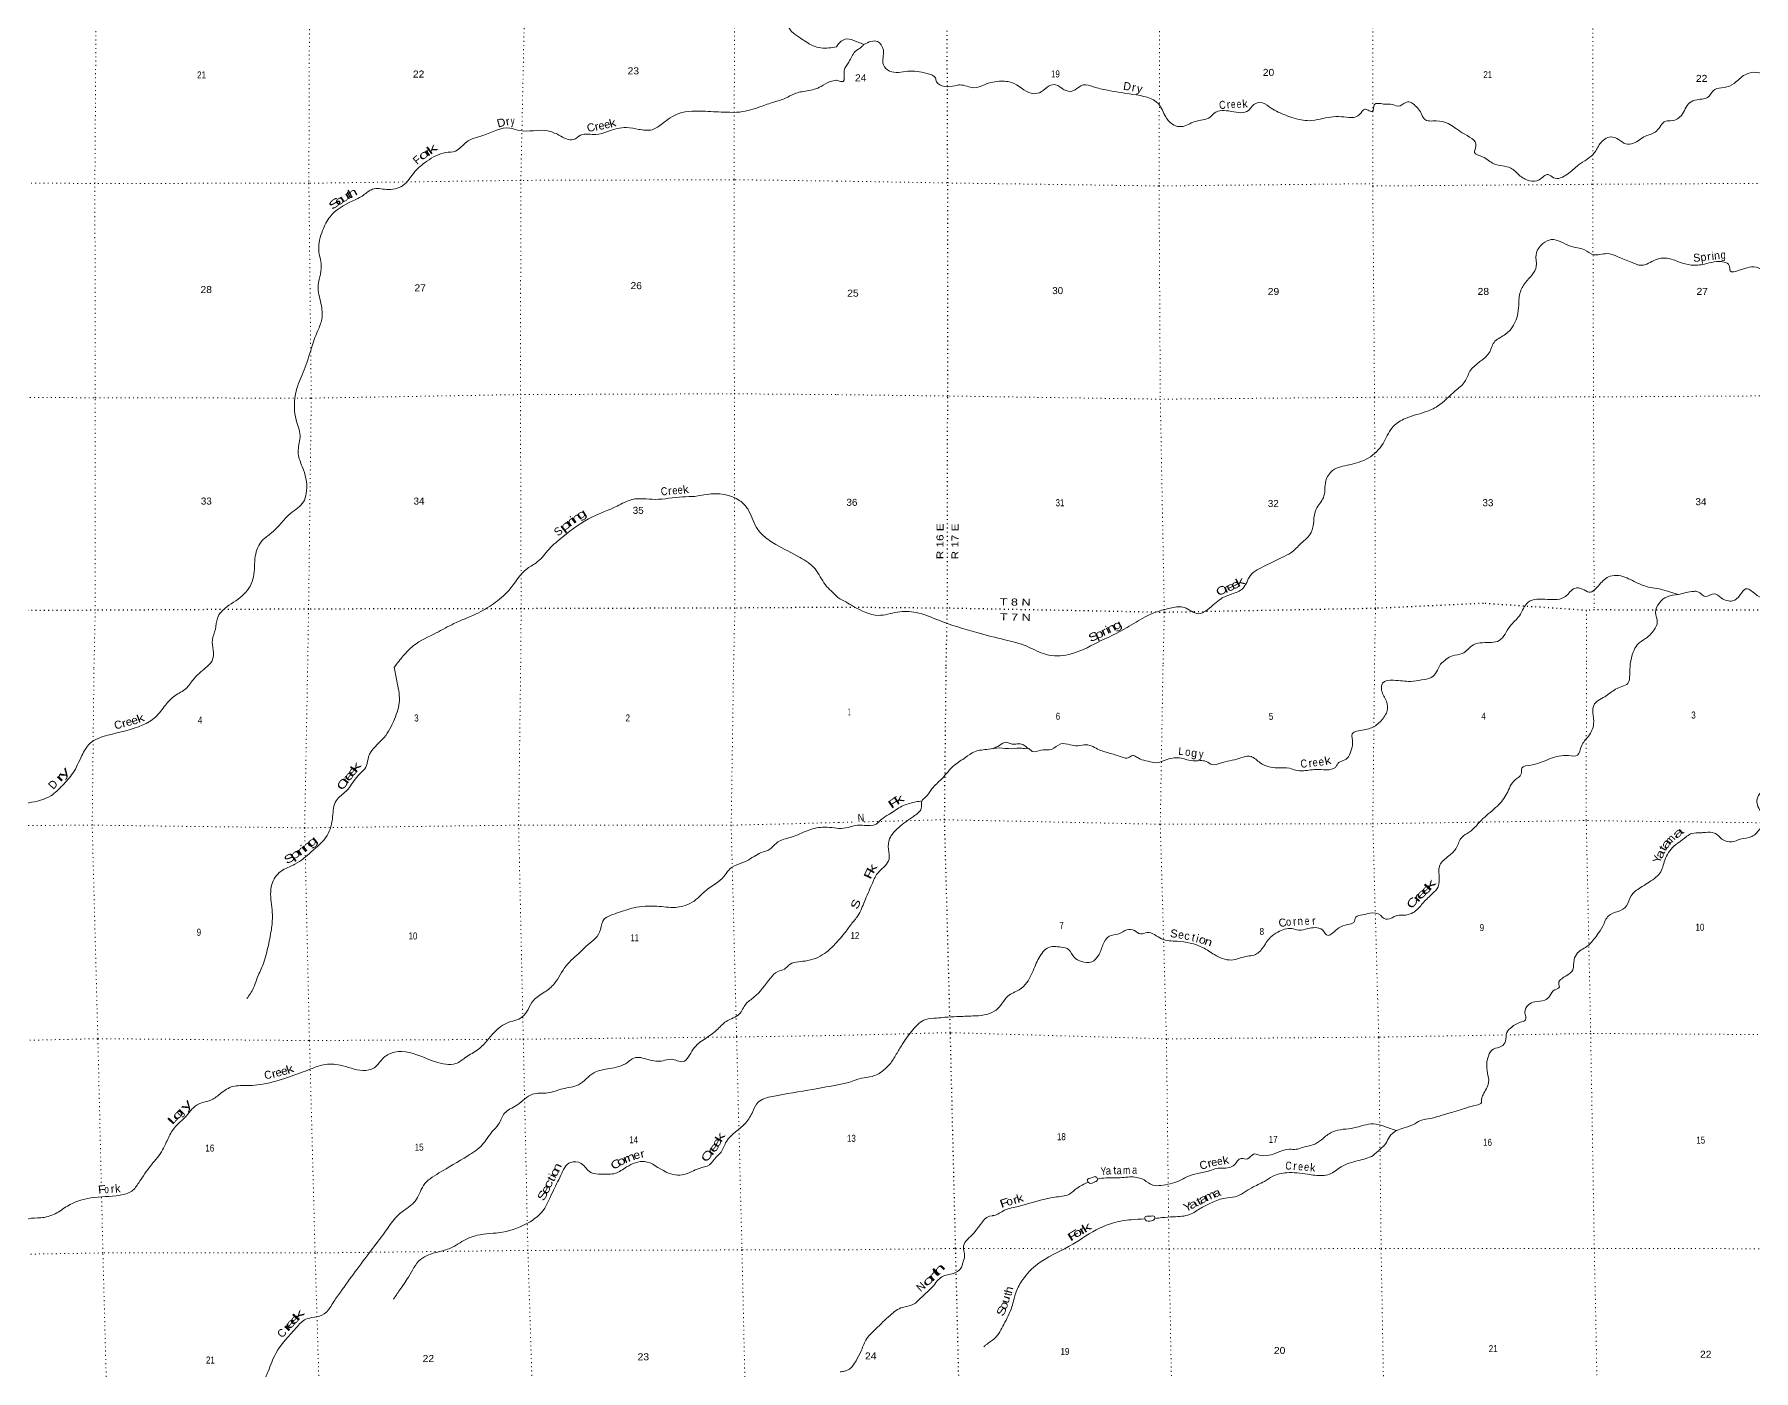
# Model space of a CAD drawing. Header units: feet. Extents: x -2 to 285336, y -549186 to -364975.
# Drawn here: x 43457 to 86418, y -521012 to -487635 of the extents above; entities that cross this region are included whole.
import ezdxf
from ezdxf.enums import TextEntityAlignment as Align

# ---------------------------------------------------------------- set-up
doc = ezdxf.new("R2010")
doc.units = ezdxf.units.FT
doc.header["$LTSCALE"] = 70
doc.linetypes.add('DOTTED', pattern=[1.5, 0.3, -1.2])
for name, color, linetype, lineweight in [('39', 7, 'Continuous', 13), ('41', 7, 'Continuous', 13), ('6', 7, 'DOTTED', 25), ('7', 7, 'DOTTED', 13)]:
    doc.layers.add(name, color=color, linetype=linetype, lineweight=lineweight)

msp = doc.modelspace()

# ---------------------------------------------------------------- linework, layer by layer
at = {"layer": '39'}
for points in [[(86417.73, -488576.62), (86709.21, -488617.28), (87213.71, -488674.9), (87625.03, -488550.12), (87952.18, -488474.02), (88132.68, -488400.71), (88300.76, -488241.05), (88434.59, -488057.45), (88737, -487832.77), (89160.14, -487653.66), (89710.12, -487538.2), (90175.82, -487445.29), (90453.24, -487488.03), (90576.72, -487706.44), (90666.89, -488126), (90850.58, -488332.03), (91109.8, -488346.73), (91272.19, -488265.48), (91442.13, -488069.63), (91832.75, -487802.27), (91934.11, -487542.48), (92034.92, -487152.05), (92093.87, -486840.23), (92245.42, -486570.12), (92703.55, -486113.48), (93043.35, -485703.7), (93373.85, -485470.83), (93740.57, -485251.83), (93878.43, -485072.23), (93985.17, -484659.66), (94084.37, -484363.71), (94322.58, -484159.46), (94511.06, -484072.04), (94642.99, -483916.59), (94909.58, -483770.47), (95083.42, -483584.97), (95148.02, -483578.51), (95233.16, -483580.13)], [(63504.07, -487944.93), (63108.77, -487973.2), (62917.59, -487920.92), (62570.32, -487707.61), (62380.26, -487562.97), (62288.37, -487397.26), (62266.31, -487188.68), (62180.48, -487026.92), (61762.79, -486796.24), (61561.94, -486571.41), (61232.78, -486151.11), (61033.2, -486060.77), (60757.21, -485744.34), (60462.38, -485345.78), (59972.09, -484656.07), (59779.94, -484501.42), (59522.75, -484473.9), (59337.13, -484373.39)], [(63504.07, -487944.93), (63574.19, -487843.71), (63768.67, -487750.23), (63971.81, -487803.42), (64114.67, -487856.92), (64185.1, -487884.69)], [(63504.13, -488782.62), (63668.68, -488807.89), (63693.67, -488542.47), (63809.27, -488324.81), (63970.89, -488062.68), (64137.12, -487939.2), (64185.1, -487884.69)], [(64185.1, -487884.69), (64522.31, -487812.56), (64671.89, -488028.81), (64671.43, -488394.59), (64826.79, -488552.54), (65278.84, -488556.17), (65759.21, -488607.88), (65970.64, -488721.31), (66003.19, -488817.61), (66198.56, -488935.15), (66459.66, -488917.68), (66588.14, -488896.9), (66933.99, -488967.42), (67198.86, -488891.65), (67620.38, -488803), (67938.06, -488863.61), (68433.34, -489116.22), (68611.96, -489073.07), (68816.24, -488921.25), (68976.84, -488892.27), (69190.32, -489017.75), (69385.35, -489052.89), (69547.69, -488961.59), (69673.98, -488896.6), (69911.24, -488941.57), (70271.22, -489030.1), (70902.5, -489135.27), (71550.4, -489373), (71728.56, -489695.63), (71930.33, -489899.55), (72117.33, -489938.75), (72452.31, -489814.38), (72835.54, -489699.8), (72937.59, -489602.79), (73367.33, -489558.31), (73793.16, -489537.96), (73887.12, -489428.93), (74089.62, -489331.39), (74313.1, -489444.76), (74681.55, -489635.74), (74874.73, -489709.08), (75112.05, -489770.12), (75311.03, -489791.17), (75590.11, -489749.5), (76116.23, -489692.44), (76576.03, -489631.72), (76704.08, -489506.43), (76784.54, -489530.12), (76889.14, -489561.72), (76938.66, -489394.65), (77169.62, -489375.34), (77394.68, -489388.21), (77581.66, -489421.39), (77772.07, -489315.87), (77896.84, -489365.45), (78110.8, -489603.47), (78189.78, -489753.79), (78483.28, -489796.44), (78784.9, -489859.15), (79137.47, -490094.43), (79480.41, -490426.23), (79444.91, -490583.18), (79644.25, -490690.65), (79930.29, -490870.01), (80350.62, -490976.3), (80558.28, -491148.04), (80818.06, -491293.37), (81063.04, -491265.94), (81283.49, -491138.16), (81420.43, -491215.81), (81763.6, -491127.57), (82041.88, -490896.99), (82436.38, -490597.45), (82578.05, -490367.59), (82848.55, -490197.33), (83043.69, -490260.61), (83222.95, -490368.18), (83413.74, -490353.1), (83714.34, -490176.66), (83989.05, -490052.61), (84221.04, -489802.17), (84385.72, -489789.24), (84614.19, -489657.39), (84815.8, -489348.83), (85004.31, -489269.45), (85295.27, -489187.51), (85445.19, -489009.86), (85682.05, -488962.38), (85932.74, -488858.55), (86203.05, -488644.08), (86417.73, -488576.62)], [(47737.72, -503453.24), (47912.32, -503251.29), (47905.66, -502761.47), (47981.39, -502491.67), (48030.96, -502216.11), (48263.16, -501936.69), (48701.68, -501613.02), (48932.45, -501183.04), (48977.77, -500670.61), (49158.65, -500271.25), (49377.75, -500092.35), (49868.79, -499591.47), (50179.3, -499315.27), (50251.52, -499099.71), (50181.7, -498510.15), (50066.29, -498194.1), (50050.59, -498019.58), (50097.28, -497651.7), (49995.2, -497259.22), (49954.26, -496964.5), (50010.06, -496498.14), (50198.18, -496016.39), (50383.62, -495462.38), (50526.34, -495061.4), (50630.16, -494791.31), (50628.55, -494409.86), (50548.11, -493970.98), (50625.09, -493410.05), (50563.13, -493015.16), (50660.92, -492532.31), (50844.36, -492191.15), (51398.66, -491800.05), (51680.27, -491650.63), (51907.68, -491501.77), (52252.97, -491506.3), (52659.57, -491413.84), (52967.34, -491061.38), (53263.98, -490803.4), (53737.65, -490587.79), (53982.17, -490549.18), (54253.03, -490325.58), (54666.99, -490162.78), (55337.66, -489977.3), (55558.98, -490033.28), (56285.71, -490043.99), (56561.7, -490149.62), (56930.1, -490262.33), (57107.7, -490152.12), (57490.93, -490136.19), (57783.26, -490058.94), (58256.07, -489963.81), (58561.58, -490006.89), (58894.86, -490015.56), (59146.36, -489866.45), (59561.45, -489611.28), (60227.33, -489556.36), (60751.44, -489579.16), (61084.59, -489573.77), (61605.21, -489440.01), (61931.31, -489326.28), (62225.47, -489230.95), (62447.19, -489116.27), (62765.68, -489046.79), (63113.9, -488936.85), (63345.56, -488812.04), (63505.85, -488782.3)], [(63537.14, -501702.91), (63929.08, -501924.11), (64544.78, -502147.95), (65022.58, -502067.03), (65488.71, -502076.62), (66056.07, -502268.55), (67009.65, -502579.02), (67707.54, -502758.2), (68256.68, -502920.09), (68739.7, -503122.52), (69304.24, -503123.54), (70024.2, -502824.29), (70759.94, -502452.6), (71214.84, -502182.89), (71882.89, -501956.26), (72192.25, -501950.6), (72540.46, -502105.51), (72781.1, -501999.73), (73111.45, -501730.68), (73374.14, -501614.73), (73654.8, -501474.57), (73838.3, -501160.08), (74222.95, -500904.81), (74627.91, -500701.68), (74856.44, -500583.91), (75110.59, -500347.42), (75362.59, -500078.78), (75484.68, -499495.31), (75666.28, -499208.96), (75728.8, -498790.6), (75898.45, -498526.43), (76319.75, -498385.52), (76789.15, -498218.23), (77157.28, -497856.53), (77382.63, -497463.43), (77673.02, -497246.85), (78208.67, -497067.15), (78519.45, -496922.81), (78963.84, -496540.61), (79203.93, -496308.21), (79329.41, -496050.3), (79823.57, -495561.32), (79953.05, -495301.37), (80087.26, -495208.21), (80331.58, -495024.03), (80546.15, -494454.13), (80578.79, -494096.23), (80716.3, -493834.23), (80985.8, -493428.84), (80982.55, -493135.43), (81154.16, -492859.19), (81362.68, -492761.61), (81839.5, -492923.88), (82189.46, -493016.48), (82416.99, -493137.87), (82746.36, -493112.01), (83021.92, -493188.92), (83358, -493323.8), (83613.48, -493402.84), (83968.49, -493264.29), (84245.56, -493224.63), (84565.4, -493321.41), (84859.03, -493396.23), (85188.42, -493374.38), (85678.39, -493321.54), (85807.34, -493409.28), (85832, -493539.78), (86054.96, -493528.55), (86534.83, -493463.7), (86750.14, -493544.96), (86964.67, -493441.32), (87171.23, -493355.82), (87282.23, -493473.8), (87511.68, -493573.07), (87724.75, -493600.08), (88033.21, -493857.7), (88385.46, -494016.61), (88650.35, -493944.86), (88946.08, -493565.46), (89047.5, -493319.73), (89150.51, -492975.52), (89331.14, -492932.36), (89522.21, -492983.6), (89674.86, -492974.75), (90022.52, -492999.03), (90209.16, -492951.81), (90423.51, -492805.98), (90680.68, -492810.64), (90877.96, -492904.05), (91156.82, -492812.13), (91522.19, -492747.89)], [(84534.25, -501629.87), (84921.64, -501547.42), (85026.15, -501556.91), (85215.5, -501676.49), (85432.19, -501609.02), (85607.4, -501708.58), (85893, -501785.44), (86077.24, -501645.79), (86217.19, -501484.27), (86444.7, -501601.64), (86676.22, -501714.97), (86862.57, -501601.43), (87152.73, -501328.58), (87511.74, -501188), (87981.41, -501083.01), (88259.39, -501256.38), (88450.36, -501283.5), (88762.32, -500942.2), (88980.46, -500744.09), (89461.75, -500538.55), (89879.18, -500431.83), (90267.19, -500496.09), (90542.25, -500454.44), (90824.67, -500253.97), (91229.72, -500072.95), (91573.64, -499687.27), (91819.17, -499314.16), (92091.56, -499115.76), (92118.89, -498928.71), (91947.59, -498803.01), (92067.57, -498669.73), (92374.75, -498621.87), (92440.58, -498513), (92544.1, -498287.35), (92686.17, -498153.96), (92995.19, -498065.9), (93072.8, -497890.64), (93224.19, -497584.35), (93516.68, -497389.87), (93926.66, -497423.87), (94139.17, -497318.23), (94371.51, -497150.19), (94670.6, -497092.33), (94928.95, -496900.03), (95128.85, -496663.83), (95285.66, -496344.42)], [(52451.11, -503440.33), (52676.63, -503156.86), (52933.16, -502903.3), (53498.18, -502584.37), (53941.6, -502353.01), (54497.29, -502108.46), (54930.48, -501857.12), (55310.7, -501524.01), (55777.2, -500975.19), (56024.57, -500814.07), (56318.61, -500493.88), (56662.91, -500183.21), (57400.86, -499683.84), (58016.59, -499420.62), (58394.36, -499252.16), (58966.41, -499250.38), (59654.28, -499185.19), (59961.28, -499174.05), (60265.92, -499124.79), (61086.4, -499285.13), (61281.03, -499489.95), (61502.18, -499949.49), (61672.75, -500156.57), (61985.96, -500376.25), (62589.21, -500701.42), (62965.26, -500986.72), (63221.92, -501381.65), (63363.9, -501536.82), (63537.14, -501702.91)], [(78593, -503368.93), (78895.39, -503157.05), (79136.23, -503099.5), (79416.58, -502884.98), (79641.36, -502829.52), (80061.01, -502775.04), (80332.71, -502413.86), (80564.67, -502157.39), (80788.24, -501816.55), (81266.09, -501747.7), (81713.79, -501674.98), (81950, -501472.75), (82142.94, -501489.82), (82306, -501569.34), (82570.36, -501372.99), (82830.67, -501168.63), (83049.59, -501153.4), (83433.93, -501300.08), (83695.58, -501413.24), (84097.73, -501495.52), (84534.25, -501629.87)], [(83335.36, -503354.6), (83409.25, -503064.76), (83510.92, -502879.33), (83719.2, -502723.47), (83959.21, -502470.98), (84010.8, -502317.97), (83969.59, -502075.01), (84062.99, -501833.34), (84257.23, -501681.58), (84534.25, -501629.87)], [(47737.72, -503453.24), (47423.11, -503755.27), (47247.67, -503971.19), (46967.69, -504155.58), (46734.14, -504387.91), (46482.9, -504686.62), (46164.86, -504885.29), (45295.18, -505141.38), (44842.7, -505346.85), (44643.65, -505647.27), (44417.29, -506092.45), (44156.06, -506399.25), (43870.43, -506651.96), (43317.46, -506831.9), (42996.86, -506930.16), (42687.34, -507217.16), (42218.56, -507742.07), (42014.81, -508281.52), (41972.05, -508532.83), (41837.4, -508865), (41742.73, -509166.82), (41675.06, -509633.17), (41576.96, -510041.46), (41442.75, -510451.96), (41330.04, -510759.91), (41213.48, -511096), (41062.26, -511333.87), (41006.27, -511735.89), (40929.8, -512425.23), (40865.59, -512791.15), (40804.06, -512916.03), (40724.44, -513037)], [(52451.11, -503440.33), (52513.39, -503784.05), (52578.29, -504269.72), (52454.45, -504740.42), (52194.05, -505197.85), (51807.35, -505684.13), (51758.36, -505899.32), (51513.07, -506185.94), (51250.07, -506536.93), (50998.5, -506777.4), (50910.39, -507177.59), (50772.5, -507648.37), (50377.31, -508050.34), (49969.59, -508364.01), (49613.3, -508542.82), (49390.3, -508867.47), (49361.54, -509110.66), (49404.56, -509630.61), (49378.51, -510000.31), (49290.65, -510446.7), (49158.67, -510897.36), (49017.98, -511225.56), (48934.94, -511452.99), (48763.81, -511721.11)], [(78593, -503368.93), (78359.93, -503698.25), (78119.24, -503759.99), (77848.28, -503795.78), (77422.3, -503768.21), (77141.52, -503844.25), (77122.43, -504023.22), (77242.44, -504293.78), (77253.93, -504552.94), (77180.38, -504690.03), (76968.65, -504902.31), (76684, -505006.51), (76389.31, -505108.77), (76396.6, -505335.8), (76351.52, -505537.02), (76264.14, -505716.4), (76007.94, -505878.71), (75998.02, -505900.87), (75536.57, -505996.09), (75171.19, -506028.44), (74976.28, -506015.55), (74821.34, -505966.24), (74515.97, -505956.03), (74087.44, -505830), (73859.6, -505674.63), (73658.81, -505687.9), (73448.27, -505753.48), (73215.55, -505803.11), (73087.21, -505840.05), (72892.57, -505875.39), (72737.46, -505795.94), (72414, -505781.82), (72114.33, -505713.29), (71760.98, -505743.56), (71482.27, -505829.64), (71285.19, -505788.63), (71088.05, -505735.56), (70989.31, -505677.88), (70902.75, -505644.24), (70790.61, -505705.2), (70635.85, -505688.05), (70348.1, -505595.33), (70066.39, -505504.59), (69742.31, -505379.95), (69531.54, -505403.32), (69336.57, -505380.38), (69105.47, -505359.67), (68875.23, -505495.7), (68604.18, -505515.42), (68391.44, -505546.85), (68275.63, -505468.31), (68256.46, -505473.31), (68135.9, -505466), (67872.84, -505477.63), (67565.42, -505459.39), (67302.47, -505491.12), (66947.29, -505553.55), (66723.13, -505697.57), (66451.01, -505886.1), (66131.54, -506229.65), (65885.88, -506480.31), (65734.35, -506682.18), (65632.49, -506787.29), (65617.45, -506970.25), (65421.7, -507168.36), (65057.67, -507443.85), (64828.26, -507726.57), (64797.59, -507990.01), (64813.03, -508239.09), (64715.51, -508400.45), (64525.76, -508592.49), (64382.68, -508868.66), (64200.25, -509291.77), (64035.53, -509650.46), (63866, -509866.5), (63702.52, -510086.52), (63561.62, -510251.38)], [(83335.47, -503352.46), (83320.85, -503634.17), (83275.83, -503845.44), (83127.62, -503922.7), (82967.33, -503994), (82697.19, -504178.49), (82421.21, -504395.18), (82402.12, -504574.14), (82419.76, -504855.37), (82294.93, -505163.58), (82113.53, -505411.85), (82020.39, -505637.48), (81795.5, -505650.89), (81337.95, -505725.99), (80852.76, -505885.66), (80628.24, -505965.39), (80610.95, -506108.17), (80457.12, -506257.8), (80252.12, -506596.64), (80014.84, -506909.55), (79655.05, -507225.21), (79307.45, -507564.9), (79127.38, -507692.59), (78994.22, -507946.59), (78804.56, -508154.72), (78576.87, -508387.19), (78556.18, -508638.5), (78535.69, -508925.99), (78396.03, -509095.63), (78168.29, -509318.06), (77972.61, -509528.23), (77677.96, -509638.52), (77459.13, -509657.92), (77361.03, -509714.78), (77184.31, -509721.88), (77095.45, -509636), (76828.03, -509587.38), (76641.47, -509630.7), (76479.08, -509685.94), (76425.57, -509814.87), (76277.25, -509872.03), (76052.75, -509955.78), (75890.79, -510087.37), (75786.65, -510142.26), (75641.25, -510002.47), (75460.16, -509947.29), (75279.53, -509972.5), (75050.75, -510008.04), (74875.8, -509972.92), (74524.78, -510059.44), (74344.72, -510189.14), (74143.37, -510461.64), (73941.45, -510631.66), (73766.86, -510660.84), (73572.3, -510710.24), (73363.66, -510755.71), (72947.13, -510621.58), (72646.84, -510440.52), (72013.27, -510287.6), (71625.28, -510227.64), (71262.85, -510071.07), (71098.33, -510104.22), (70943.22, -510022.76), (70758.31, -510001.77), (70556, -510103.47), (70313.29, -510163.21), (70159.8, -510373.13), (70042.83, -510649.14), (69878.96, -510798.83), (69623.82, -510790.32), (69446.52, -510692.92), (69300.79, -510494.86), (69117.68, -510435.68), (68766.29, -510457.89), (68638.44, -510583.25), (68453.55, -510925.99), (68258.9, -511319.02), (68067.06, -511497.02), (67784.73, -511655.46), (67605.25, -511887.64), (67443.38, -512037.32), (67190.81, -512129.28), (66907.73, -512153.09), (66504.09, -512169.59), (66204.91, -512187.47), (66002.13, -512204.77), (65727.14, -512238.58), (65411.24, -512499.71), (65160.04, -512838.83), (65014.75, -513078.84), (64857.48, -513332.99)], [(89246.63, -503330.54), (88919.46, -503743.08), (88485.73, -504127.51), (88242.29, -504416.34), (88167.21, -504639.85), (88111.97, -504819.03), (87776.55, -505182.77), (87409.73, -505679.33), (87182.91, -506068.54), (86949.04, -506272.91), (86619.11, -506540.16), (86501.84, -506761.91), (86621.99, -507056.59), (86787.49, -507198.27), (86800.53, -507377.04), (86622.15, -507446.44), (86482.39, -507598), (86372.33, -507671), (86085.49, -507741.06), (85872.92, -507802.63), (85653.73, -507757.73), (85437.84, -507584.2), (85212.79, -507569.48), (85090.32, -507578.26), (84877.5, -507595.62), (84631.34, -507757.86), (84427.32, -507911.82), (84198.29, -508262.86), (84077.57, -508587.12), (83937.7, -508718.59), (83591.49, -508947.75), (83357.62, -509152.12), (83242.53, -509406.02), (83030.38, -509541.94), (82791.96, -509651.89), (82646.8, -509914), (82505.39, -510129.88), (82279.9, -510396.49), (82019.78, -510576.91), (81930.36, -510750.27), (81901.61, -510997.62), (81721.72, -511155.45), (81550.15, -511365.47), (81566.57, -511429.68), (81454.46, -511496.67), (81322.77, -511654.21), (81200.82, -511757.43), (80949.98, -511799.13), (80789.73, -511878.47), (80702.4, -512065.88), (80719.51, -512252.66), (80571.22, -512315.85), (80377.02, -512429.56), (80249.22, -512564.97), (80216.31, -512786.22), (80120.59, -512911.38), (79916.09, -512978.93), (79790.52, -513154.52), (79756.36, -513512.42), (79796.21, -513813.61), (79657.31, -514119.9), (79621.78, -514232.65), (79616.2, -514313.06), (79492.04, -514380.12), (79225.31, -514454.08), (78902.48, -514554.49), (78637.78, -514632.45), (78346.98, -514712.57), (78092.2, -514768.37), (77905.96, -514869.97), (77683.43, -514945.66), (77495.01, -515017.13)], [(67391.77, -505477.68), (67577.11, -505395.01), (67739.35, -505313.65), (67842, -505351.22), (67940.51, -505366.7), (68093.1, -505355.73), (68209.9, -505409.28), (68278.31, -505467.42)], [(65639.87, -506778.89), (65333.52, -506843.35), (65024.94, -506975.83), (64854.85, -507091.4), (64664.68, -507209.1), (64488.78, -507362.88), (64195.7, -507394.79), (63974.74, -507392.11), (63796.27, -507445.43), (63554.91, -507471.13)], [(63554.91, -507471.13), (63097.24, -507442.46), (62718.46, -507547.08), (62345.96, -507695.85), (62035.46, -507806.11), (61833.76, -507990.05), (61617.45, -508073.65), (61263.3, -508274.53), (60798.98, -508516.23), (60721.3, -508625.13), (60547.65, -508800.88), (60251.75, -509009.46), (59894.16, -509314.81), (59661.87, -509412.56), (59481.39, -509441.72), (59009.55, -509412.32), (58435.72, -509451.79), (58022.96, -509580.72), (57658.81, -509787.69), (57582.03, -510059.27), (57240.8, -510418.76), (57107.04, -510548.07), (56743.69, -510901.66), (56451.1, -511345.21), (56213.4, -511553.46), (55925.57, -511770.03), (55792.33, -511993.74), (55648.84, -512179.35), (55264.31, -512330.2), (54900.6, -512617.51), (54543.4, -512993.15), (54239.36, -513183.71), (53989.36, -513343.82), (53740.56, -513359.32), (53201.73, -513193.73), (52452.32, -513059.49), (52190.11, -513191.55), (51944.66, -513450.06), (51664.03, -513515.95), (51097.26, -513380.65), (50679.74, -513373.03), (50359.17, -513477.31), (49804.32, -513681.37), (48767.8, -513894.24), (48418.67, -513914.34), (48116.54, -514084.8), (47882.62, -514250.85), (47632.15, -514326.61), (47432.08, -514444.26), (47294.48, -514605.73), (46907.35, -515013.68), (46754.43, -515307.8), (46661.16, -515499.15), (46531.75, -515690.7), (46382.21, -515870.32), (46065.56, -516320.04), (45890.08, -516527.93), (45597.61, -516630.04), (44867.38, -516698.54), (44286.43, -516900.74), (43974.39, -517095.36), (43615.67, -517195.85), (43312.72, -517219.7), (42759.34, -517688.87), (42297.69, -518051.05), (41970.28, -518368.28), (41748.56, -518562.37), (41467.26, -518507.77), (41151.09, -518682.32), (40864.82, -518816.54), (40662.18, -518831.77), (40349.2, -518855.68), (40130.01, -518782.63), (39899.89, -518908.49), (39476.66, -518959.14), (39213.64, -518944.6), (38968.01, -518807.44), (38228.08, -518934.24), (37972.39, -519156.65), (37774.85, -519366.67), (37662.84, -519437.61), (37547.4, -519613.02), (37335.56, -519778.94), (36911.3, -519642.81), (36724.77, -519667.99), (36570.97, -519803.45), (36425.24, -519946.89), (36177.29, -520478.56), (35987.99, -520726.7), (35617.51, -520879.48), (35419.34, -520977.03)], [(63561.62, -510251.38), (63198.98, -510595.15), (62718.3, -510780.71), (62297.41, -510891.6), (62197.56, -510982.56), (62031.3, -511043.77), (61851.55, -511205.49), (61436.74, -511687.92), (61232.96, -511859.82), (61075.74, -512103.75), (60747.59, -512288.42), (60505.95, -512508.74), (60206.1, -512729.4), (59918.47, -512982.12), (59665.29, -513294.9), (59365.89, -513234.37), (59165.38, -513271.68), (58795.9, -513241.69), (58438.42, -513203.59), (58274.46, -513317.01), (57831.71, -513466.19), (57440.91, -513572.89), (57051.18, -513874.41), (56658.33, -513973.09), (56289.57, -514073.64), (55904.39, -514108), (55514.52, -514383.41), (55204.52, -514584.04), (55057.49, -514854.03), (54891.97, -515047.8), (54648.89, -515372.57), (54285.11, -515647.83), (53566.92, -516075.77), (53346.93, -516219.64), (53181.27, -516389.31), (52972.66, -516776.15), (52888.85, -516863), (52561.07, -517115.95), (52285.96, -517454.97), (51859.59, -518025.83), (51102.57, -519054.53), (50917.4, -519324.73), (50698.11, -519595.14), (50445.69, -519680.95), (50237.21, -519728.36), (50003.53, -519938.59), (49489.26, -520584.27), (49297.06, -521033.27), (49158.18, -521327.31), (48911.88, -521794.7), (48712.34, -522368.27), (48591.93, -522734.51), (48271.8, -523280.65), (47750.92, -523819.93), (47097.37, -524685.34), (46985.76, -524828.59), (46724.94, -525211.71), (46505.15, -525753.26), (46411.93, -526318.17), (46243.56, -527084.37), (45976.67, -527459.49), (45825.22, -527657.2), (45536.28, -528034.45), (44880.72, -528538.35), (44501.68, -528594.78), (44194.34, -528550.36), (43933.81, -528622.17), (43379.89, -528631.4), (42886.96, -528780.87), (42490.99, -529042.25), (42103.08, -529307.61), (41764.05, -529703.23), (41607.09, -529993.36), (41354.72, -530450.74), (41379.37, -530916.56), (41332.21, -531461.13), (41228.69, -531616.38), (40742.38, -532235.79), (40680.82, -532354.65), (40561.3, -532520.03), (40360.05, -532786.31), (40340.93, -532957.14), (40432.58, -533197.63), (40675.62, -533591.89), (40742.41, -533691.93), (40748.76, -533752.14), (40743.43, -533876.7), (40639.95, -534037.97), (40631.25, -534279.04), (40539.48, -534379.99), (40532.4, -534550.75)], [(64857.48, -513332.99), (64657.69, -513525.1), (64391.32, -513663.36), (64126.42, -513707.15), (63891.85, -513784.93), (63727.42, -513834.15), (63572.2, -513863.35)], [(63572.2, -513863.35), (62908.65, -513987.12), (61902.05, -514163.67), (61545.57, -514308.33), (61408.36, -514540.1), (61233.31, -514824.3), (60748.17, -515293.08), (60617.13, -515552.93), (60495.4, -515680.16), (60323.85, -515871.96), (60067.42, -515959.81), (59698.96, -516114.59), (59247.01, -516052.93), (58703.62, -515788.95), (58254.78, -515926.12), (57974.65, -516082.39), (57623.51, -516102.5), (57360.36, -516063.85), (57122.26, -515838.28), (56851.15, -515811.73), (56612.07, -516132.46), (56401.68, -516559.47), (56123.49, -517067.21), (55845.74, -517291.76), (55156.73, -517554.84), (54520.9, -517632.83), (54236.45, -517734.9), (53856.29, -517952.01), (53537.7, -518050.26), (53107.19, -518235.52), (52802.55, -518679.15), (52583.56, -519003.78), (52432.26, -519227.59)], [(77495.01, -515017.13), (77199.18, -514914.42), (76917.61, -514849.8), (76432.08, -514949.19), (75906.36, -515044.8), (75666.21, -515205), (75472.17, -515346.84), (75151.29, -515437.19), (74990.87, -515484.38), (74820.12, -515481.39), (74533.32, -515559.48), (74059.67, -515626.64), (73920.94, -515603.36), (73774.98, -515722.81), (73614.23, -515711.72), (73444.4, -515873.51), (73153.61, -515955.64), (72996.08, -515963.94), (72832.56, -516015.85), (72525.64, -516086.03), (72256.97, -516174.06), (72062.67, -516269.68), (71605.36, -516386.98), (71404.46, -516380.15), (71188.82, -516250.83), (70875.05, -516174.35), (70497.58, -516200.74), (70238.45, -516198.29), (70021.12, -516226.01)], [(77495.01, -515017.13), (77315.1, -515170.94), (77227.66, -515340.27), (77083.83, -515481.8), (76907.93, -515635.59), (76537.05, -515764.43), (76108.11, -515925.77), (75817.87, -516106.36), (75641.29, -516139.58), (75271.53, -516107.65), (74751.08, -516068.59), (74402.09, -516159.11), (74191.88, -516284.97), (73875.42, -516445.63), (73454.86, -516669.22), (73211.99, -516700.82), (72885.21, -516813.32), (72608.79, -516951.63), (72330.49, -517112.07), (71923.07, -517170.79), (71633.94, -517190.62), (71457.3, -517211.78)], [(69786.23, -516308.59), (69504.76, -516459.93), (69272.68, -516626.11), (69096.12, -516661.34), (68718.86, -516725.91), (68008.88, -516917.08), (67659.99, -517025.69), (67403.53, -517141.78), (67395.5, -517141.83), (66933.93, -517576.66), (66676.63, -517901.75), (66700.09, -518146.77), (66666.77, -518295.67), (66597.42, -518466.9), (66425.33, -518582.48), (66136.57, -518668.62), (65900.95, -518919.23), (65629.21, -519176.08), (65411.32, -519364.28), (65150.57, -519432.16), (64848.36, -519626.9), (64480.69, -519970.74), (64235.2, -520251.55), (64108.24, -520537.66), (63988.99, -520765.46), (63823.43, -520973.44), (63703.21, -521026.41), (63593.03, -521046.73)], [(70021.12, -516226.01), (69979.17, -516167.7), (69890.92, -516190.34), (69766.75, -516255.39), (69821.4, -516331.42), (69955.79, -516298.46), (70015.86, -516263.93), (70021.12, -516226.01)], [(71201.89, -517224.25), (70862.93, -517243.5), (70399.41, -517328.68), (69988.59, -517497.95), (69317.98, -517905.91), (68523.04, -518350.79), (68157.61, -518736.82), (67988.6, -519045.3), (67882.22, -519419.71), (67681.78, -519856.99), (67454.74, -520204), (67234.71, -520370.11), (67182.74, -520414.63)], [(71457.3, -517211.78), (71446.99, -517163.61), (71324.43, -517158.32), (71214.05, -517175.07), (71222.51, -517251.38), (71369.24, -517268.58), (71433.39, -517246.09), (71457.39, -517211.77)]]:
    msp.add_spline(points, degree=3, dxfattribs=at)
at = {"layer": '6'}
for points in [[(66242.08, -503407.26), (66271.78, -501969.96), (66279.49, -496668.22), (66281.08, -491346.4), (66260.91, -486103.08), (66260.76, -480843.58), (66278.34, -475499.58), (66280.98, -470424.96)], [(63538.93, -501946.85), (60961.27, -501964.7), (55620.14, -501980.64), (50309.05, -501990.26), (44978.09, -502020.15), (39725.39, -502049.25), (34412.11, -502038.81), (31769.48, -501996.93)], [(95308.53, -501903.87), (93049.78, -501948.44), (92893.05, -501941.23), (87742.25, -502012.78), (87579.53, -502015.65), (82432.44, -502012.82), (82243.64, -502023.87), (79665.34, -501848.64), (76967.76, -501973.49), (71692.53, -502073.84), (66271.78, -501969.96), (63538.93, -501946.85)], [(66593.63, -549090.5), (66685.13, -544449.7), (66709.69, -539339.24), (66707.17, -539246.82), (66687.48, -533909.62), (66700.01, -528588.3), (66605.92, -523237.48), (66478.11, -517961.22), (66345.63, -512570.44), (66201.51, -507252.08), (66242.08, -503407.26)]]:
    msp.add_lwpolyline(points, dxfattribs=at)
at = {"layer": '7'}
for p, q in [((82243.64, -502023.87), (82238.68, -503355.85)), ((63553.71, -507321.59), (63973.22, -507310.58))]:
    msp.add_line(p, q, dxfattribs=at)
for points in [[(55607.97, -503435.32), (55620.14, -501980.64), (55603.52, -496632.23), (55612.98, -491281.54), (55727.05, -485955.9), (55616, -480809.21), (55633.85, -475496.59), (55649.74, -470400.82)], [(60987.07, -470407), (60980.79, -475458.5), (60973.23, -480797.12), (60957.24, -486093.67), (60940.06, -491265.74), (60948.52, -496600.19), (60961.27, -501964.7), (60929.11, -503421.89)], [(71658.97, -470394.41), (71666.42, -475479.02), (71616.41, -480754.87), (71580.25, -485980.4), (71561.08, -491420.88), (71591.64, -496746.54), (71692.53, -502073.84), (71659.72, -503391.09)], [(76946.06, -503374.09), (76967.76, -501973.49), (76945.46, -496702.05), (76901.03, -491422.68), (76904.8, -491364.38), (76897.26, -485781.35), (76899.51, -480614.28), (77008.47, -475500.91), (76998.81, -470368.08)], [(44946.42, -503458.51), (44978.09, -502020.15), (44979.91, -496711.7), (44969.26, -491357.2), (45005.12, -486038.37), (44974.04, -480858.76), (44986.71, -475423.71), (45010.62, -470538.67)], [(50298.64, -470424.89), (50258.46, -475498.82), (50296.71, -480800.84), (50334.36, -486038.62), (50316.53, -491353.25), (50375.49, -496721.31), (50309.05, -501990.26), (50285.57, -503447.51)], [(82397.37, -486123.96), (82397.47, -491371.41), (82417.96, -496691.09), (82432.44, -502012.82)], [(63509.64, -491299.09), (60940.06, -491265.74), (55612.98, -491281.54), (50316.53, -491353.25), (44969.26, -491357.2), (39680.03, -491342.5), (34420.84, -491321.48), (31754.82, -491339.6)], [(63509.64, -491299.09), (66281.08, -491346.4), (71561.08, -491420.88), (76904.8, -491364.38)], [(76901.03, -491422.68), (82397.5, -491379.45), (87709.2, -491349.25), (92998.8, -491321.17), (95264.78, -491300.34)], [(31762.18, -496696.51), (34383.2, -496664.42), (39670.49, -496685.16), (44979.91, -496711.7), (50375.49, -496721.31), (55603.52, -496632.23), (60948.63, -496612.23), (63524.32, -496634.19)], [(95286.64, -496599.21), (93003.17, -496626.88), (87727.64, -496658.9), (82417.96, -496691.09), (76947.46, -496700.03), (71591.64, -496746.54), (66279.49, -496668.22), (63524.32, -496634.19)], [(45128.76, -516318.88), (45044.08, -512720.76), (44902.16, -507387.11), (44946.42, -503458.51)], [(50285.57, -503447.51), (50211.43, -507454.79), (50219.66, -507820.21)], [(56148.04, -547284.37), (56206.19, -544705.19), (56622.63, -539438.6), (56664.91, -536923.76), (56152.45, -533915.43), (56105.63, -528710.37), (55955.49, -523342.62), (55789.49, -518009.1), (55673.99, -512733.54), (55558.1, -507387.68), (55607.97, -503435.32)], [(60929.11, -503421.89), (60869.01, -507389.08), (61004.66, -512678.58), (61138.47, -517998.23), (61258.25, -523319.96), (61365.88, -528623.69), (61439.49, -533945.69), (61489.1, -539283.89), (61509.52, -544786.97), (61409.96, -549104.84)], [(71659.72, -503391.09), (71591.25, -507364.26), (71745.64, -512724.76), (71809.03, -517973.28), (71908.89, -523277.84), (71974.57, -528578.6), (71955.91, -533881.86)], [(77263.41, -549057.34), (77357.62, -544435.51), (77366.91, -539252.87), (77322.79, -533857.54), (77303.11, -528522.35), (77203.42, -523247.93), (77109.71, -517963.42), (77050.16, -512682.73), (76901.95, -507352.33), (76946.06, -503374.09)], [(82238.68, -503355.85), (82236.4, -507275.95), (82346.35, -512590.5), (82436.53, -517959.43), (82546.38, -523255.9), (82598.09, -528572.81), (82581.58, -533900.18), (82621.62, -539285.48), (82638.3, -544441.84), (82581.57, -549038.97)], [(63553.71, -507321.59), (60869.01, -507389.08), (55558.1, -507387.68), (50211.43, -507454.79), (44902.16, -507387.11), (39717.85, -507413.1), (36096.69, -507363.77), (34428.51, -507321.2), (31776.77, -507300.38)], [(64193.74, -507304.79), (66201.51, -507252.08), (71591.25, -507364.26), (76901.95, -507352.33), (82162.1, -507273.16), (87599.75, -507340.07), (92884.23, -507306.19), (95330.81, -507301.17)], [(50226.75, -508134.61), (50331.16, -512768.49), (50470.92, -518074.04), (50630.76, -523383.49), (50814.83, -528716.9), (50839, -533916.61), (50994.1, -539348.67), (50954.42, -544510.65), (51003.17, -549130.11)], [(31784.41, -512852.91), (34566.67, -512701.08), (36375.4, -512752.87), (39878.35, -512841.05), (45044.08, -512720.76), (50331.16, -512768.49), (55673.99, -512733.54), (61004.66, -512678.58), (63568.35, -512639.14)], [(95352.73, -512615.38), (93022.11, -512586.41), (87679.41, -512624.66), (82346.35, -512590.5), (77050.16, -512682.73), (71745.64, -512724.76), (66345.63, -512570.44), (63568.35, -512639.14)], [(45751.04, -549141.08), (45694.45, -544647.54), (45691.28, -539359.28), (45593.52, -534025.37), (45544.01, -528707.24), (45309.74, -523368.1), (45170.04, -518072.59), (45135.91, -516622.34)], [(63583.09, -517996.83), (61138.47, -517998.23), (55789.49, -518009.1), (50470.92, -518074.04), (45170.04, -518072.59), (39901.75, -518157.31), (36163.84, -518048.4), (34702.23, -517974.52), (31791.67, -518138.36)], [(63583.09, -517996.83), (66478.11, -517961.22), (71809.03, -517973.28), (77109.71, -517963.42), (82436.53, -517959.43), (87699.15, -517969.89), (93021.74, -517927.75), (95374.7, -517939.67)]]:
    msp.add_lwpolyline(points, dxfattribs=at)

# ---------------------------------------------------------------- texts
at = {"layer": '41'}
for s, rotation, p in [('D', 350.837, (70749.37, -489029.54)), ('k', 5.748, (73716.85, -489465.24)), ('r', 4.397, (73301.71, -489481.46)), ('e', 11.493, (57644.52, -490009.87)), ('e', 12.145, (57788.11, -489977.1)), ('F', 40.61, (53082.03, -490846.12)), ('S', 4.824, (85004.81, -493312.41)), ('p', 8.127, (85175.55, -493294.37)), ('r', 6.599, (85311.72, -493279.58)), ('i', 6.599, (85408.68, -493268.37)), ('n', 6.87, (85513.41, -493255.9)), ('r', 5.224, (59343.59, -499134.81)), ('S', 40.908, (56611.98, -500122.05)), ('C', 14.591, (45573.12, -504974.92)), ('g', 354.37, (72428.6, -505682.36)), ('r', 8.054, (75352.44, -505935.96)), ('D', 47.706, (43995.22, -506439.02)), ('m', 46.898, (84401.85, -507811.31)), ('Y', 73.763, (84106.27, -508261.37)), ('C', 12.583, (74666.73, -509920.47)), ('r', 4.826, (74957.66, -509894.06)), ('r', 2.666, (75432.56, -509872.56)), ('c', 354.396, (72251.8, -510249.48)), ('t', 347.396, (72397.77, -510286.49)), ('i', 345.593, (72496.92, -510314.37)), ('g', 45.266, (47157.48, -514621.56)), ('t', 3.379, (70461.32, -516109.04)), ('C', 13.056, (72692.7, -515971.87)), ('e', 10.493, (72954.87, -515901.5)), ('r', 355.986, (74951.56, -515999.37)), ('k', 355.114, (75392.64, -516041.68)), ('k', 5.205, (45548.92, -516560.83)), ('r', 4.355, (45417.46, -516569.72)), ('N', 42.206, (65677.17, -518992.62)), ('t', 74.405, (67874.41, -519127.03)), ('C', 47.504, (49713.09, -520141.27))]:
    msp.add_text(s, height=200, rotation=rotation, dxfattribs=at).set_placement(p, align=Align.CENTER)
for s, rotation, width, p in [('r', 350.837, 1.05, (70915.7, -489057.76)), ('y', 348.263, 1.05, (71056.49, -489085.56)), ('C', 5.72, 0.85, (73152.47, -489495.67)), ('e', 1.686, 0.75, (73561.71, -489472.18)), ('D', 14.865, 1.1, (55147.81, -489935.82)), ('r', 11.356, 1.1, (55303.5, -489903.63)), ('y', 0.795, 0.75, (55410, -489892.91)), ('e', 1.686, 0.75, (73417.33, -489476.05)), ('C', 16.778, 1.05, (57393.14, -490054.81)), ('r', 13.493, 1.15, (57532.05, -490031.21)), ('k', 15.316, 1.25, (57930.81, -489944.62)), ('o', 37.165, 1.7, (53236.91, -490720.67)), ('r', 36.58, 1.9, (53352.92, -490646.52)), ('k', 36.114, 1.9, (53448.01, -490575.87)), ('S', 39.196, 1.8, (51026.19, -491932.21)), ('o', 32.466, 1.55, (51133.15, -491865.76)), ('u', 32.466, 1.7, (51259.79, -491785.19)), ('t', 30.023, 1.4, (51368.52, -491725.06)), ('h', 28.033, 1.5, (51454.09, -491677.19)), ('g', 1.425, 0.85, (85659.46, -493237.55)), ('C', 7.604, 0.85, (59206.32, -499146.44)), ('e', 5.224, 0.85, (59470.59, -499121.63)), ('e', 5.224, 0.85, (59603.71, -499109.66)), ('k', 8.304, 1.05, (59747.47, -499098.54)), ('n', 35.056, 1.75, (57053.3, -499786.54)), ('g', 31.929, 1.65, (57176.62, -499703.73)), ('p', 38.876, 1.9, (56783.01, -499983.62)), ('r', 37.174, 1.9, (56893.21, -499899.8)), ('i', 37.174, 1.55, (56970.99, -499840.81)), ('e', 25.292, 1.35, (73385.36, -501520.94)), ('e', 25.292, 1.35, (73504.27, -501464.75)), ('k', 27.782, 1.6, (73630.23, -501397.09)), ('C', 30.937, 1.35, (73166.72, -501611.14)), ('r', 26.473, 1.55, (73284.03, -501565.67)), ('S', 24.777, 1.4, (69961.31, -502767.19)), ('p', 24.777, 1.45, (70100.29, -502703.69)), ('r', 25.877, 1.5, (70226.12, -502641.92)), ('i', 26.377, 1.2, (70315.25, -502597.66)), ('n', 26.377, 1.5, (70407.96, -502549.59)), ('g', 27.229, 1.55, (70555.02, -502476.27)), ('r', 14.591, 1.2, (45720.08, -504935.95)), ('e', 16.82, 1.1, (45846.46, -504898.91)), ('e', 16.82, 1.1, (45988.55, -504861.43)), ('k', 20.064, 1.35, (46142.16, -504808.41)), ('L', 354.663, 0.9, (72103.25, -505634.24)), ('o', 351.398, 0.9, (72268.74, -505656.14)), ('y', 355.642, 0.85, (72606.91, -505706.02)), ('y', 49.39, 2, (44265.57, -506141.01)), ('e', 53.153, 1.7, (51396.05, -506210.83)), ('e', 52.653, 1.75, (51480.61, -506100.46)), ('k', 53.685, 1.9, (51567, -505998.13)), ('C', 6.504, 0.85, (75188.5, -505948.09)), ('e', 6.062, 0.85, (75470.81, -505916.74)), ('e', 6.921, 0.9, (75625.49, -505900.51)), ('k', 13.312, 1.2, (75798.34, -505870.25)), ('r', 46.656, 2.2, (44170.72, -506254.67)), ('C', 52.597, 1.5, (51236.02, -506423.47)), ('r', 55.158, 1.85, (51318.29, -506307.03)), ('F', 34, 1.9, (64993.7, -506902.17)), ('k', 32.3, 1.75, (65115.48, -506828.5)), ('N', 2.706, 0.85, (64116.47, -507302.17)), ('g', 38.774, 1.9, (50452.09, -507878.03)), ('a', 55.69, 1.7, (84308.76, -507906.36)), ('a', 39.94, 1.9, (84588.56, -507654.2)), ('S', 29.329, 1.5, (49876.71, -508303.94)), ('p', 36.025, 1.8, (50024.65, -508197.14)), ('r', 36.361, 1.9, (50152.84, -508119.37)), ('i', 38.361, 1.6, (50242.13, -508050.56)), ('n', 38.774, 1.9, (50329.22, -507981.88)), ('a', 65.547, 1.4, (84168.16, -508150.11)), ('t', 61.742, 1.35, (84234.78, -508010.16)), ('F', 64.546, 1.65, (64404.48, -508637.83)), ('k', 60.68, 1.65, (64474.91, -508519.65)), ('e', 44.318, 2, (78186.69, -509166.9)), ('e', 44.33, 2, (78304.46, -509057.01)), ('k', 47.616, 2.15, (78403.75, -508947.9)), ('S', 67.179, 1.35, (64069.95, -509395.18)), ('C', 54.854, 1.45, (77967.76, -509379.71)), ('r', 50.899, 2, (78088.48, -509263)), ('o', 5.765, 0.85, (74805.32, -509899.28)), ('n', 3.764, 0.9, (75095.53, -509882.21)), ('e', 2.291, 0.75, (75262.93, -509875.84)), ('S', 351.114, 1.05, (71918.18, -510191.77)), ('e', 350.024, 0.95, (72094.62, -510221.06)), ('o', 340.671, 1.15, (72616.94, -510342.51)), ('n', 341.41, 1.25, (72766.65, -510391.62)), ('C', 11.196, 0.95, (49312.54, -513720.75)), ('r', 13.821, 1.15, (49464.73, -513690.09)), ('e', 13.821, 1.05, (49582.25, -513659.02)), ('e', 16.988, 1.1, (49727.82, -513619.9)), ('k', 19.901, 1.35, (49873.78, -513572.66)), ('o', 43.453, 1.95, (47106.27, -514679.43)), ('y', 50.172, 1.95, (47324.32, -514440.3)), ('L', 47.362, 2, (46996.65, -514782.18)), ('k', 60.471, 1.65, (60674.95, -515230.81)), ('C', 53.476, 1.5, (60337.73, -515711.03)), ('r', 53.065, 1.9, (60442.54, -515592.74)), ('e', 53.873, 1.7, (60521.29, -515488.9)), ('e', 61.291, 1.45, (60593.37, -515359.94)), ('n', 66.513, 1.4, (56603.51, -515974.41)), ('C', 30.419, 1.35, (58038.83, -515937.98)), ('o', 30.023, 1.45, (58165.34, -515864.39)), ('r', 23.675, 1.45, (58278.14, -515816.03)), ('n', 21.251, 1.35, (58394.02, -515768.01)), ('e', 15.661, 1.1, (58532.84, -515719.34)), ('r', 12.644, 1.15, (58670.51, -515689.89)), ('Y', 4.252, 0.8, (70180.71, -516128.96)), ('a', 0.406, 0.8, (70563.48, -516106.96)), ('m', 1.393, 0.8, (70752.82, -516103.15)), ('a', 358.252, 0.85, (70947.86, -516094.67)), ('r', 14.703, 1.2, (72847.5, -515930.26)), ('e', 8.695, 0.9, (73092.49, -515876.44)), ('k', 12.171, 1.15, (73247.44, -515851.7)), ('C', 355.986, 0.8, (74789.75, -515991.11)), ('e', 355.43, 0.8, (75089.82, -516009.44)), ('e', 355.016, 0.85, (75241.07, -516022.54)), ('F', 4.68, 1.2, (45152.86, -516583.37)), ('e', 62.557, 1.4, (56321.38, -516529.2)), ('c', 63.755, 1.55, (56384.96, -516390.32)), ('t', 63.755, 1.3, (56457.31, -516268.11)), ('i', 63.786, 1.15, (56495.27, -516188.88)), ('o', 63.786, 1.35, (56540.64, -516099.27)), ('a', 3.683, 0.9, (70300.37, -516114.74)), ('o', 2.68, 0.75, (45266.4, -516580.26)), ('S', 62.557, 1.45, (56244.42, -516679.86)), ('F', 17.76, 1.45, (67727.99, -516916.01)), ('o', 16.824, 1.1, (67850.63, -516878.31)), ('r', 16.179, 1.25, (67995.06, -516838.73)), ('k', 16.179, 1.25, (68109.93, -516802.39)), ('Y', 22.501, 1.15, (72314.31, -517010.62)), ('a', 28.665, 1.55, (72450.65, -516940.54)), ('t', 27.859, 1.35, (72600.28, -516868.04)), ('a', 27.256, 1.5, (72705.49, -516808.25)), ('m', 25.91, 1.2, (72871.49, -516729.99)), ('a', 19.596, 1.3, (73032.48, -516664.56)), ('F', 31.489, 1.85, (69471.95, -517716.48)), ('o', 31.489, 1.5, (69567.42, -517652.45)), ('r', 31.139, 1.7, (69697.01, -517583.77)), ('k', 31.139, 1.7, (69798.39, -517521.49)), ('t', 44.305, 2, (66052.63, -518635.7)), ('h', 45.134, 2.1, (66130.02, -518551.36)), ('o', 43.234, 1.95, (65853.91, -518831.46)), ('r', 43.539, 2.2, (65960.2, -518735.76)), ('h', 76.248, 1.1, (67902.71, -519017.47)), ('o', 66.811, 1.25, (67769.61, -519418.58)), ('u', 72.944, 1.25, (67819.06, -519261.65)), ('r', 47.504, 2.15, (49852.02, -519985.53)), ('e', 49.504, 1.85, (49929.49, -519896.74)), ('e', 48.412, 1.9, (50027.11, -519794.72)), ('k', 46.668, 2.2, (50126.89, -519690.49)), ('S', 64.655, 1.4, (67714.12, -519564.84))]:
    msp.add_text(s, height=200, rotation=rotation, dxfattribs=dict(at, width=width)).set_placement(p, align=Align.CENTER)
at = {"layer": '6'}
for s, rotation, width, p in [('R 16 E', 89.917, 1.25, (66173.63, -500744.42)), ('R 17 E', 89.917, 1.25, (66548.56, -500749.25)), ('T 8 N', 358.902, 1.35, (67576.77, -501894.54)), ('T 7 N', 358.902, 1.35, (67582.32, -502270.13))]:
    msp.add_text(s, height=175, rotation=rotation, dxfattribs=dict(at, width=width)).set_placement(p)
at = {"layer": '7'}
for s, width, p in [('23', 1.1, (58280.76, -488633.96)), ('21', 0.85, (47523.64, -488735.71)), ('22', 1.1, (52915.25, -488713.36)), ('24', 1.1, (63962.3, -488808.89)), ('19', 0.85, (68860.71, -488710.45)), ('20', 1.1, (74153.16, -488672.43)), ('21', 0.85, (79664.43, -488727.92)), ('22', 1.1, (84975.74, -488821.7)), ('28', 1.1, (47607.9, -494096.49)), ('27', 1.1, (52955, -494052.79)), ('26', 1.1, (58353.09, -493998.72)), ('25', 1.1, (63768.12, -494185.76)), ('30', 1.05, (68891.15, -494122.07)), ('29', 1.1, (74276.85, -494143.59)), ('28', 1.1, (79520.46, -494142.95)), ('27', 1.1, (84990.67, -494142.43)), ('33', 1.05, (47617.07, -499378.98)), ('34', 1.05, (52931.44, -499379.97)), ('35', 1.05, (58408.48, -499611.12)), ('36', 1.05, (63749.35, -499410.41)), ('31', 0.85, (68975.21, -499420.32)), ('32', 1.05, (74278.59, -499439.52)), ('33', 1.05, (79642.18, -499420.58)), ('34', 1.05, (84965.31, -499395.21)), ('4', 0.85, (47540.44, -504854.43)), ('3', 0.85, (52948.52, -504797.59)), ('2', 0.85, (58230.28, -504797.97)), ('1', 0.4, (63784.4, -504647.24)), ('6', 0.85, (68979.36, -504754.24)), ('5', 0.85, (74303.85, -504757.06)), ('4', 0.85, (79615.35, -504749.95)), ('3', 0.85, (84860.58, -504723.91)), ('7', 0.85, (69070.94, -509977.79)), ('9', 0.85, (79572.15, -510032.59)), ('10', 0.85, (84964.61, -510025.73)), ('9', 0.85, (47512.69, -510150.32)), ('10', 0.85, (52806.14, -510243.04)), ('11', 0.65, (58357.19, -510286.56)), ('12', 0.85, (63849.83, -510230.62)), ('8', 0.85, (74073.9, -510130.06)), ('18', 0.85, (69008.92, -515256.58)), ('16', 0.85, (47730.68, -515540.24)), ('15', 0.85, (52962.08, -515519.67)), ('14', 0.85, (58321.74, -515331.22)), ('13', 0.85, (63761.24, -515297.47)), ('17', 0.85, (74302.9, -515323.84)), ('16', 0.85, (79658.13, -515397.44)), ('15', 0.85, (84984.74, -515342.63)), ('21', 0.85, (47745.78, -520835.27)), ('22', 1.1, (53158.84, -520796.22)), ('23', 1.1, (58531.63, -520754.05)), ('24', 1.1, (64213.3, -520734.32)), ('19', 0.85, (69097.75, -520621.9)), ('20', 1.1, (74430.85, -520595.49)), ('21', 0.85, (79799.18, -520550.26)), ('22', 1.1, (85078.01, -520691.45))]:
    msp.add_text(s, height=175, dxfattribs=dict(at, width=width)).set_placement(p)

doc.saveas('drawing.dxf')
